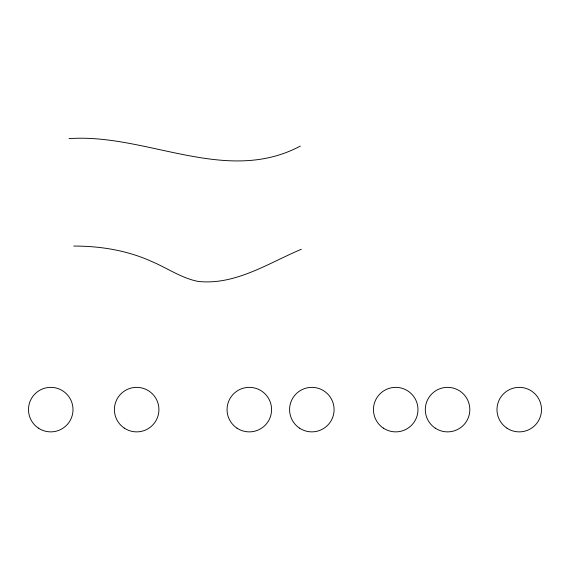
<?xml version="1.0" encoding="UTF-8"?>
<svg xmlns="http://www.w3.org/2000/svg" width="570" height="570" viewBox="0 0 570 570"><rect width="100%" height="100%" fill="white"/><g stroke="black" fill="none" stroke-linecap="round" stroke-linejoin="round"><path stroke-width="0.85" d="M300.297 146.105C225.984 185.606 146.234 133.038 69.02 138.645M301.359 249.261C268.442 263.091 235.417 285.42 198.203 281.43C181.73 278.245 167.737 268.385 152.539 261.858C127.944 250.543 100.719 246.005 73.772 246.069M435.216 428.127A22.251 22.251 0 0 0 469.78 411.048A22.251 22.251 0 0 0 437.71 389.659A22.251 22.251 0 0 0 435.216 428.127M299.492 428.127A22.251 22.251 0 0 0 334.048 411.048A22.251 22.251 0 0 0 301.986 389.659A22.251 22.251 0 0 0 299.492 428.127M506.894 428.127A22.251 22.251 0 0 0 541.457 411.048A22.251 22.251 0 0 0 509.388 389.659A22.251 22.251 0 0 0 506.894 428.127M383.368 428.127A22.251 22.251 0 0 0 417.924 411.048A22.251 22.251 0 0 0 385.861 389.659A22.251 22.251 0 0 0 383.368 428.127M236.963 428.127A22.251 22.251 0 0 0 271.527 411.048A22.251 22.251 0 0 0 239.457 389.659A22.251 22.251 0 0 0 236.963 428.127M124.31 428.127A22.251 22.251 0 0 0 158.873 411.048A22.251 22.251 0 0 0 126.804 389.659A22.251 22.251 0 0 0 124.31 428.127M38.404 428.127A22.251 22.251 0 0 0 72.96 411.048A22.251 22.251 0 0 0 40.898 389.659A22.251 22.251 0 0 0 38.404 428.127"/></g></svg>
